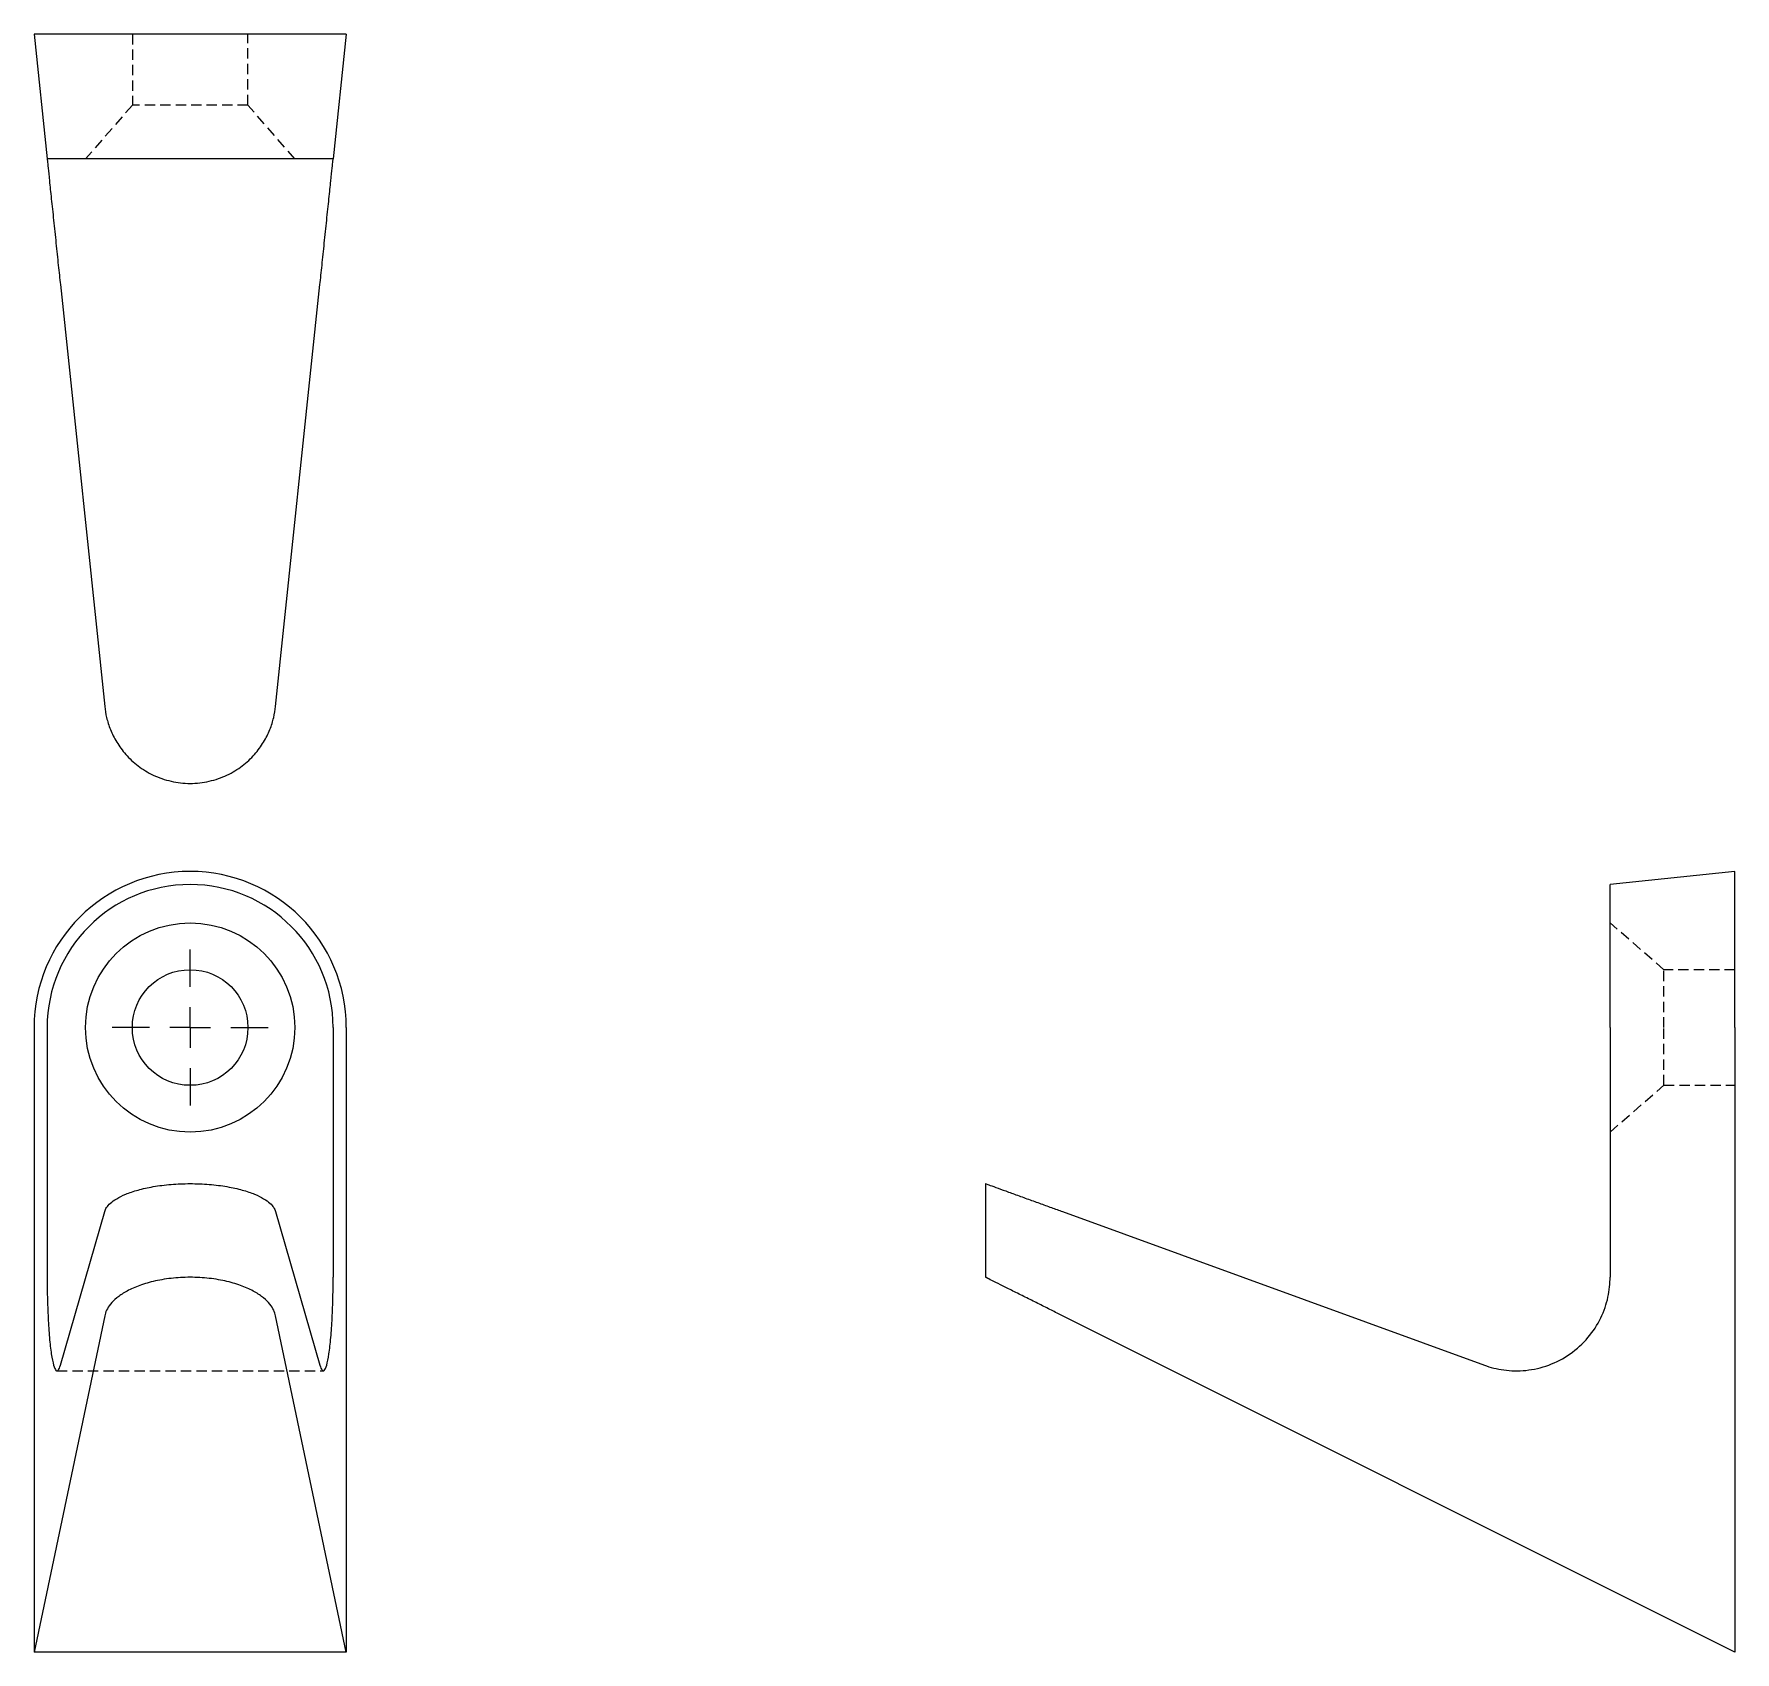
# Model space of a CAD drawing. Header units: millimetres. Extents: x 64 to 273, y 9 to 208.
import ezdxf

# ---------------------------------------------------------------- set-up
doc = ezdxf.new("R2010")
doc.units = ezdxf.units.MM
doc.linetypes.add('HIDDEN', pattern=[1.905, 1.27, -0.635])
doc.layers.add('10', color=7, linetype='Continuous')

# ---------------------------------------------------------------- blocks, each defined once
blk = doc.blocks.new('SW_CENTERMARKSYMBOL_0')
at = {"layer": '10', "color": 0}
for p, q in [((0, 5), (0, 9.61)), ((0, 0), (0, 2.5)), ((-5, 0), (-9.61, 0)), ((0, 0), (-2.5, 0)), ((0, 0), (0, -2.5)), ((0, 0), (2.5, 0)), ((5, 0), (9.61, 0)), ((0, -5), (0, -9.61))]:
    blk.add_line(p, q, dxfattribs=at)

msp = doc.modelspace()

# ---------------------------------------------------------------- linework, layer by layer
at = {"color": 7, "linetype": 'Continuous', "lineweight": 25}
for p, q in [((63.8, 208), (65.41, 192.64)), ((102.2, 208), (63.8, 208)), ((102.2, 208), (100.59, 192.64)), ((100.59, 192.64), (65.41, 192.64)), ((67.04, 177.18), (72.49, 125.29)), ((93.51, 125.29), (98.96, 177.18)), ((273, 105.01), (257.64, 103.39)), ((273, 85.8), (273, 105.01)), ((257.64, 85.8), (257.64, 103.39)), ((63.8, 85.8), (63.8, 8.99)), ((65.41, 85.8), (65.41, 55.1)), ((100.59, 85.8), (100.59, 55.1)), ((102.2, 85.8), (102.2, 8.99)), ((257.64, 85.8), (257.64, 55.1)), ((273, 85.8), (273, 8.99)), ((180.83, 66.6), (180.83, 55.08)), ((67.04, 44.27), (72.49, 63.16)), ((93.51, 63.16), (98.96, 44.27)), ((190.29, 63.16), (242.18, 44.27)), ((72.49, 50.35), (63.8, 8.99)), ((102.2, 8.99), (93.51, 50.35)), ((273, 8.99), (190.29, 50.35)), ((102.2, 8.99), (63.8, 8.99))]:
    msp.add_line(p, q, dxfattribs=at)
at = {"color": 7, "linetype": 'HIDDEN', "lineweight": 18}
for p, q in [((75.89, 208), (75.89, 199.26)), ((90.11, 199.26), (90.11, 208)), ((75.89, 199.26), (70.13, 192.64)), ((90.11, 199.26), (75.89, 199.26)), ((95.87, 192.64), (90.11, 199.26)), ((264.26, 92.91), (257.64, 98.67)), ((264.26, 85.8), (264.26, 92.91)), ((273, 92.91), (264.26, 92.91)), ((264.26, 78.7), (264.26, 85.8)), ((257.64, 72.94), (264.26, 78.7)), ((264.26, 78.7), (273, 78.7)), ((66.62, 43.58), (99.38, 43.58))]:
    msp.add_line(p, q, dxfattribs=at)
at = {"color": 7, "linetype": 'Continuous', "lineweight": 25}
for radius in [12.87, 7.11]:
    msp.add_circle((83, 85.8), radius, dxfattribs=at)
for radius in [19.2, 17.59]:
    msp.add_arc((83, 85.8), radius, 0, 180, dxfattribs=at)
for points, knots in [([(65.41, 192.64), (65.41, 192.64), (65.42, 192.56), (65.46, 192.19), (65.49, 191.9), (65.58, 191.08), (65.63, 190.55), (65.76, 189.29), (65.84, 188.54), (66.01, 186.91), (66.11, 186.01), (66.3, 184.17), (66.4, 183.22), (66.6, 181.35), (66.69, 180.44), (66.87, 178.72), (66.96, 177.91), (67.04, 177.18)], [0, 0, 0, 0, 0.125, 0.125, 0.25, 0.25, 0.375, 0.375, 0.5, 0.5, 0.625, 0.625, 0.75, 0.75, 0.875, 0.875, 1, 1, 1, 1]), ([(98.96, 177.18), (99.04, 177.91), (99.13, 178.72), (99.31, 180.44), (99.4, 181.35), (99.6, 183.22), (99.7, 184.17), (99.89, 186.01), (99.99, 186.91), (100.16, 188.54), (100.24, 189.29), (100.37, 190.55), (100.42, 191.08), (100.51, 191.9), (100.54, 192.19), (100.58, 192.56), (100.59, 192.64), (100.59, 192.64)], [0, 0, 0, 0, 0.125, 0.125, 0.25, 0.25, 0.375, 0.375, 0.5, 0.5, 0.625, 0.625, 0.75, 0.75, 0.875, 0.875, 1, 1, 1, 1]), ([(72.49, 125.29), (72.54, 124.85), (72.61, 124.4), (72.84, 123.45), (72.99, 122.95), (73.4, 121.94), (73.65, 121.42), (74.28, 120.4), (74.65, 119.88), (75.53, 118.89), (76.03, 118.42), (77.16, 117.56), (77.79, 117.17), (79.15, 116.52), (79.89, 116.27), (81.41, 115.92), (82.21, 115.83), (83.79, 115.83), (84.59, 115.92), (86.11, 116.27), (86.85, 116.52), (88.21, 117.17), (88.84, 117.56), (89.97, 118.42), (90.47, 118.89), (91.35, 119.88), (91.72, 120.4), (92.35, 121.42), (92.6, 121.94), (93.01, 122.95), (93.16, 123.45), (93.39, 124.4), (93.46, 124.85), (93.51, 125.29)], [0, 0, 0, 0, 0.0625, 0.0625, 0.125, 0.125, 0.1875, 0.1875, 0.25, 0.25, 0.3125, 0.3125, 0.375, 0.375, 0.4375, 0.4375, 0.5, 0.5, 0.5625, 0.5625, 0.625, 0.625, 0.6875, 0.6875, 0.75, 0.75, 0.8125, 0.8125, 0.875, 0.875, 0.9375, 0.9375, 1, 1, 1, 1]), ([(72.49, 63.16), (72.54, 63.32), (72.61, 63.48), (72.84, 63.83), (72.99, 64.01), (73.4, 64.38), (73.65, 64.56), (74.28, 64.94), (74.65, 65.13), (75.53, 65.48), (76.03, 65.66), (77.16, 65.97), (77.79, 66.11), (79.15, 66.35), (79.89, 66.44), (81.41, 66.57), (82.21, 66.6), (83.79, 66.6), (84.59, 66.57), (86.11, 66.44), (86.85, 66.35), (88.21, 66.11), (88.84, 65.97), (89.97, 65.66), (90.47, 65.48), (91.35, 65.13), (91.72, 64.94), (92.35, 64.56), (92.6, 64.38), (93.01, 64.01), (93.16, 63.83), (93.39, 63.48), (93.46, 63.32), (93.51, 63.16)], [0, 0, 0, 0, 0.0625, 0.0625, 0.125, 0.125, 0.1875, 0.1875, 0.25, 0.25, 0.3125, 0.3125, 0.375, 0.375, 0.4375, 0.4375, 0.5, 0.5, 0.5625, 0.5625, 0.625, 0.625, 0.6875, 0.6875, 0.75, 0.75, 0.8125, 0.8125, 0.875, 0.875, 0.9375, 0.9375, 1, 1, 1, 1]), ([(180.83, 66.6), (180.83, 66.6), (180.92, 66.57), (181.27, 66.44), (181.52, 66.35), (182.17, 66.11), (182.56, 65.97), (183.42, 65.66), (183.89, 65.48), (184.88, 65.13), (185.4, 64.94), (186.42, 64.56), (186.94, 64.38), (187.95, 64.01), (188.45, 63.83), (189.4, 63.48), (189.85, 63.32), (190.29, 63.16)], [0, 0, 0, 0, 0.125, 0.125, 0.25, 0.25, 0.375, 0.375, 0.5, 0.5, 0.625, 0.625, 0.75, 0.75, 0.875, 0.875, 1, 1, 1, 1]), ([(65.41, 55.1), (65.41, 54.31), (65.42, 53.48), (65.46, 51.79), (65.49, 50.92), (65.58, 49.24), (65.63, 48.42), (65.76, 46.92), (65.84, 46.23), (66.01, 45.09), (66.11, 44.62), (66.3, 43.95), (66.4, 43.73), (66.6, 43.54), (66.69, 43.56), (66.87, 43.8), (66.96, 44), (67.04, 44.27)], [0, 0, 0, 0, 0.125, 0.125, 0.25, 0.25, 0.375, 0.375, 0.5, 0.5, 0.625, 0.625, 0.75, 0.75, 0.875, 0.875, 1, 1, 1, 1]), ([(93.51, 50.35), (93.46, 50.57), (93.39, 50.79), (93.16, 51.27), (93.01, 51.52), (92.6, 52.02), (92.35, 52.28), (91.72, 52.8), (91.35, 53.05), (90.47, 53.55), (89.97, 53.78), (88.84, 54.21), (88.21, 54.41), (86.85, 54.73), (86.11, 54.86), (84.59, 55.03), (83.79, 55.08), (82.21, 55.08), (81.41, 55.03), (79.89, 54.86), (79.15, 54.73), (77.79, 54.41), (77.16, 54.21), (76.03, 53.78), (75.53, 53.55), (74.65, 53.05), (74.28, 52.8), (73.65, 52.28), (73.4, 52.02), (72.99, 51.52), (72.84, 51.27), (72.61, 50.79), (72.54, 50.57), (72.49, 50.35)], [0, 0, 0, 0, 0.0625, 0.0625, 0.125, 0.125, 0.1875, 0.1875, 0.25, 0.25, 0.3125, 0.3125, 0.375, 0.375, 0.4375, 0.4375, 0.5, 0.5, 0.5625, 0.5625, 0.625, 0.625, 0.6875, 0.6875, 0.75, 0.75, 0.8125, 0.8125, 0.875, 0.875, 0.9375, 0.9375, 1, 1, 1, 1]), ([(98.96, 44.27), (99.04, 44), (99.13, 43.8), (99.31, 43.56), (99.4, 43.54), (99.6, 43.73), (99.7, 43.95), (99.89, 44.62), (99.99, 45.09), (100.16, 46.23), (100.24, 46.92), (100.37, 48.42), (100.42, 49.24), (100.51, 50.92), (100.54, 51.79), (100.58, 53.48), (100.59, 54.31), (100.59, 55.1)], [0, 0, 0, 0, 0.125, 0.125, 0.25, 0.25, 0.375, 0.375, 0.5, 0.5, 0.625, 0.625, 0.75, 0.75, 0.875, 0.875, 1, 1, 1, 1]), ([(190.29, 50.35), (189.85, 50.57), (189.4, 50.79), (188.45, 51.27), (187.95, 51.52), (186.94, 52.02), (186.42, 52.28), (185.4, 52.8), (184.88, 53.05), (183.89, 53.55), (183.42, 53.78), (182.56, 54.21), (182.17, 54.41), (181.52, 54.73), (181.27, 54.86), (180.92, 55.03), (180.83, 55.08), (180.83, 55.08)], [0, 0, 0, 0, 0.125, 0.125, 0.25, 0.25, 0.375, 0.375, 0.5, 0.5, 0.625, 0.625, 0.75, 0.75, 0.875, 0.875, 1, 1, 1, 1]), ([(242.18, 44.27), (242.91, 44), (243.72, 43.8), (245.44, 43.56), (246.35, 43.54), (248.22, 43.73), (249.17, 43.95), (251.01, 44.62), (251.91, 45.09), (253.54, 46.23), (254.29, 46.92), (255.55, 48.42), (256.08, 49.24), (256.9, 50.92), (257.19, 51.79), (257.56, 53.48), (257.64, 54.31), (257.64, 55.1)], [0, 0, 0, 0, 0.125, 0.125, 0.25, 0.25, 0.375, 0.375, 0.5, 0.5, 0.625, 0.625, 0.75, 0.75, 0.875, 0.875, 1, 1, 1, 1])]:
    msp.add_open_spline(points, degree=3, knots=knots, dxfattribs=at)

# ---------------------------------------------------------------- block references
at = {"layer": '10'}
msp.add_blockref('SW_CENTERMARKSYMBOL_0', (83, 85.8), dxfattribs=at)

doc.saveas('drawing.dxf')
